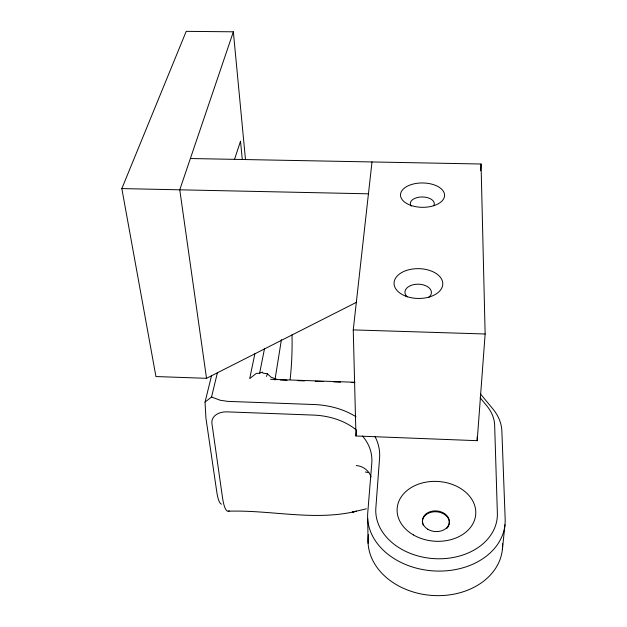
<?xml version="1.0" encoding="UTF-8"?>
<svg xmlns="http://www.w3.org/2000/svg" width="627" height="627" viewBox="0 0 627 627"><rect width="100%" height="100%" fill="white"/><g stroke="black" fill="none" stroke-linecap="round" stroke-linejoin="round"><path stroke-width="0.94" d="M480.619 170.803L481.05 164.008L190.373 158.521M371.999 161.946L353.252 329.896L355.971 435.984L477.202 440.679L485.141 333.995L481.05 164.008M368.386 534.706L368.159 537.582A67.379 52.527 4.7 0 0 434.15 595.564A67.379 52.527 4.7 0 0 502.588 543.774M355.971 435.984L356.45 431.133M502.384 549.495L504.97 524.783M274.932 380.033L281.413 339.669M254.883 353.714L249.711 378.59L256.302 373.418L259.625 373.237L264.57 348.385M221.496 504.132A48.984 8.598 -87.1 0 1 216.738 491.623L205.93 418.099L205.045 402.072L211.55 397.001L217.506 372.281M205.045 402.072L211.558 375.597M234.522 159.336L240.509 141.193L242.281 159.376M233.354 31.805L179.761 189.809L206.518 378.316L155.943 376.545L121.834 188.586L186.211 31.35L233.354 31.805L245.478 159.446M266.459 376.459L267.439 373.802C266.389 373.371 261.545 373.621 262.454 372.07L259.625 373.237M206.518 378.316L356.653 302.214M366.403 508.81L352.35 512.094L356.395 511.232C314.362 521.374 270.707 509.767 228.252 511.209M121.834 188.586L368.441 193.814M353.252 329.896L485.141 333.995M270.613 379.319L354.953 382.258M287.088 380.283L280.332 379.938M297.778 380.66L304.573 380.895M315.263 381.263L323.038 381.537M333.729 381.914L340.532 382.149M351.222 382.517L354.137 382.619M365.345 471.998L368.778 472.586M356.301 465.516C362.9 466.104 369.084 470.485 371.027 476.943M277.502 379.547L271.068 377.227L267.439 373.802M211.55 397.001L220.038 400.214L227.726 401.374L313.766 404.517A73.147 53.099 -4.2 0 1 356.026 416.783M480.525 393.999L492.861 408.922A63.648 44.948 3.1 0 1 501.866 431.07L505.166 519.054A68.876 52.582 4.3 0 1 435.256 571.001A68.876 52.582 4.3 0 1 367.735 512.972L371.795 463.126A64.996 47.409 -4.2 0 0 362.484 435.984M480.078 397.683L486.811 405.849A56.242 39.509 3 0 1 494.656 425.357L497.368 513.247A60.89 46.257 4.2 0 1 435.569 558.712A60.89 46.257 4.2 0 1 375.855 507.917L379.578 458.031A73.147 53.099 -4.2 0 0 374.954 436.478M367.681 518.647L368.104 543.256M477.147 436.776L477.202 440.679M411.249 206.15A11.984 6.693 0.6 0 1 421.775 196.964A11.984 6.693 0.6 0 1 433.751 205.742M407.307 296.908A13.238 8.175 1 0 1 409.596 286.053A13.238 8.175 1 0 1 427.348 286.563A13.238 8.175 1 0 1 428.602 297.519M423.162 525.105A13.473 10.33 4.4 0 1 437.724 511.906A13.473 10.33 4.4 0 1 446.863 528.404M229.263 510.786A55.701 9.468 -87.2 0 1 222.428 497.086L211.926 423.523A17.195 11.944 11.6 0 1 227.264 411.868L313.351 415.082A64.996 47.409 -4.2 0 1 356.685 430.279M291.986 334.81A44.337 5.572 -88.1 0 1 290.105 379.476M411.304 205.538A22.047 12.187 0.6 0 0 444.582 195.428A22.047 12.187 0.6 0 0 411.735 184.44A22.047 12.187 0.6 0 0 411.304 205.538M405.967 296.242A24.367 14.899 0.9 0 0 442.78 283.992A24.367 14.899 0.9 0 0 406.492 270.441A24.367 14.899 0.9 0 0 405.967 296.242M413.436 534.941A39.399 29.924 4.2 0 0 475.595 515.582A39.399 29.924 4.2 0 0 420.286 483.535A39.399 29.924 4.2 0 0 413.436 534.941M427.724 529.204A13.48 10.33 4.4 0 0 449.253 522.996A13.48 10.33 4.4 0 0 430.725 511.53A13.48 10.33 4.4 0 0 427.724 529.204"/></g></svg>
